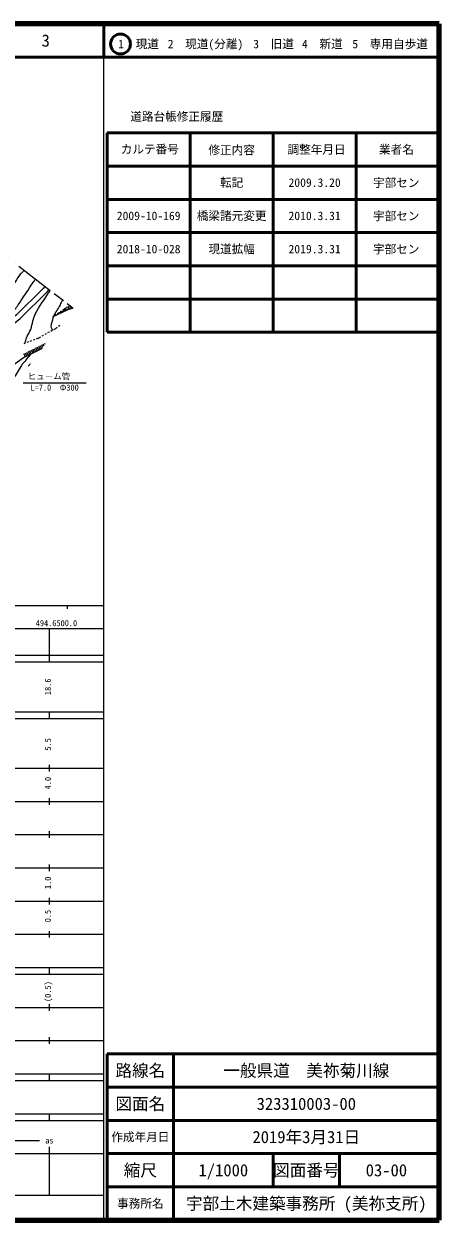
# Model space of a CAD drawing. Units: millimetres, scale not verified. Extents: x 40000 to 680000, y 20000 to 380000.
# Drawn here: x 554918 to 680000, y 20000 to 380000 of the extents above; entities that cross this region are included whole.
import ezdxf
from ezdxf.enums import TextEntityAlignment as Align

# ---------------------------------------------------------------- set-up
doc = ezdxf.new("R2010")
doc.units = ezdxf.units.MM
doc.header["$LTSCALE"] = 1000
doc.linetypes.add('CHAIN', pattern=[18.5, 12, -1.5, 3.5, -1.5])
for name, color, linetype, lineweight in [('S-BGD', 7, 'Continuous', 25), ('S-BMK', 2, 'CHAIN', 13), ('S-STR-HTXT', 7, 'Continuous', 13), ('S-TTL', 2, 'Continuous', 140), ('S-TTL-BAND', 7, 'Continuous', 25), ('S-TTL-FRAM', 2, 'Continuous', 50), ('S-TTL-LINE', 7, 'Continuous', 50)]:
    doc.layers.add(name, color=color, linetype=linetype, lineweight=lineweight)
doc.layers.add('S-TTL-TXT', color=7, linetype='Continuous')
doc.styles.add('ＭＳ ゴシック', font='')
doc.styles.get('ＭＳ ゴシック').set_extended_font_data('MS Gothic')

msp = doc.modelspace()

# ---------------------------------------------------------------- linework, layer by layer
at = {"layer": 'S-BGD'}
for p, q in [((563655, 291815), (563863, 291962)), ((563861, 291912), (563843, 291950)), ((564087, 292018), (564051, 292095)), ((564272, 292251), (564680, 292540)), ((564314, 292125), (564277, 292203)), ((564540, 292231), (564466, 292389)), ((564766, 292337), (564710, 292456)), ((564993, 292444), (564881, 292682)), ((565088, 292829), (565496, 293117)), ((565219, 292550), (565144, 292709)), ((565445, 292656), (565295, 292975)), ((565671, 292763), (565577, 292962)), ((565898, 292869), (565710, 293268)), ((565904, 293406), (566313, 293695)), ((566141, 292983), (566026, 293226)), ((566384, 293097), (566155, 293584)), ((566680, 293236), (566541, 293532)), ((566975, 293375), (566697, 293967)), ((566721, 293984), (567129, 294272)), ((567335, 293545), (567166, 293905)), ((567695, 293714), (567357, 294434)), ((567537, 294561), (567745, 294708)), ((567745, 294708), (568015, 294816)), ((568099, 293904), (567909, 294308)), ((568519, 294056), (568216, 294896)), ((568479, 295001), (568848, 295148)), ((568953, 294212), (568797, 294647)), ((569388, 294369), (569207, 294870)), ((563912, 288055), (564495, 288380)), ((564495, 288380), (564971, 288739)), ((565370, 289040), (565769, 289341)), ((556829, 284560), (557296, 284738)), ((557763, 284917), (558230, 285095)), ((558697, 285273), (559398, 285541)), ((559398, 285541), (559981, 285865)), ((560418, 286109), (560854, 286352)), ((561291, 286595), (561728, 286839)), ((562165, 287082), (562602, 287325)), ((563038, 287569), (563475, 287812)), ((554960, 283847), (555427, 284025)), ((555812, 280031), (555367, 280927)), ((556259, 280254), (555815, 281150)), ((555895, 284204), (556362, 284382)), ((556707, 280476), (556263, 281372)), ((557155, 280698), (556711, 281594)), ((557603, 280920), (557159, 281816)), ((558051, 281142), (557607, 282038)), ((558499, 281365), (558055, 282260)), ((558947, 281587), (558503, 282483)), ((559395, 281809), (558951, 282705)), ((559843, 282031), (559399, 282927)), ((560291, 282253), (559846, 283149)), ((560651, 282653), (560294, 283371)), ((560991, 283092), (560742, 283593)), ((561331, 283532), (561190, 283816)), ((561671, 283971), (561638, 284038)), ((555364, 279809), (554919, 280705)), ((568000, 205000), (568000, 204000))]:
    msp.add_line(p, q, dxfattribs=at)
for points in [[(561265, 301015), (560609, 300282), (552682, 292488), (548840, 289372), (544939, 288252), (530855, 291907), (539165, 298177), (542421, 300916), (546975, 307275), (549470, 310143)], [(546546, 286213), (549488, 287806), (553825, 291358), (562010, 299515), (562511, 300052)], [(569706, 294484), (568106, 293907), (563655, 291815)], [(560373, 282294), (554795, 279527), (543872, 271706), (541127, 267606), (539311, 261966), (539527, 257410)]]:
    msp.add_lwpolyline(points, dxfattribs=at)
for points, knots in [([(554965, 305891), (554861, 305756), (554755, 305620), (554647, 305480), (554269, 304993), (553905, 304850), (553549, 304347), (552184, 302411), (551648, 301177), (550383, 299174), (549526, 297818), (548777, 297206), (548132, 295736), (547850, 295094), (547827, 294686), (547628, 294013), (546994, 291872), (546569, 290693), (545960, 288545), (545829, 288085), (545798, 287815), (545640, 287363), (545485, 286919), (545337, 286692), (545187, 286246), (544977, 285623), (545000, 285231), (544768, 284615), (544430, 283715), (544138, 283396), (543475, 282521)], [0, 0, 0, 0, 1, 1, 1, 2, 2, 2, 3, 3, 3, 4, 4, 4, 5, 5, 5, 6, 6, 6, 7, 7, 7, 8, 8, 8, 9, 9, 9, 10, 10, 10, 10]), ([(549572, 281164), (549473, 282642), (549317, 283332), (549791, 284584), (550042, 285246), (550371, 285532), (550632, 286190), (551167, 287545), (551975, 288273), (551828, 289722), (551761, 290379), (551246, 290637), (551212, 291295), (551173, 292049), (551417, 292475), (551755, 293150), (552400, 294441), (552986, 295035), (553779, 296241), (555298, 298554), (556116, 299870), (557676, 302156), (557949, 302556), (558196, 302894), (558432, 303208)], [0, 0, 0, 0, 1, 1, 1, 2, 2, 2, 3, 3, 3, 4, 4, 4, 5, 5, 5, 6, 6, 6, 7, 7, 7, 8, 8, 8, 8]), ([(555264, 283963), (555508, 284925), (555592, 285237), (555911, 286014), (556254, 286848), (556685, 287207), (556988, 288056), (557342, 289047), (557382, 289649), (557654, 290665), (557747, 291013), (557784, 291213), (557913, 291548), (559092, 294601), (560381, 296024), (562171, 298763), (562413, 299132), (562648, 299462), (562878, 299767)], [0, 0, 0, 0, 1, 1, 1, 2, 2, 2, 3, 3, 3, 4, 4, 4, 5, 5, 5, 6, 6, 6, 6]), ([(566551, 296925), (566427, 296702), (566303, 296464), (566154, 296179), (566018, 295918), (565965, 295760), (565836, 295496), (565138, 294073), (564449, 293425), (563855, 291956), (563680, 291525), (563620, 291270), (563486, 290825), (563351, 290375), (563269, 290125), (563147, 289671), (563123, 289581), (563105, 289531), (563088, 289439), (562966, 288804), (563241, 288477), (563534, 287844)], [0, 0, 0, 0, 1, 1, 1, 2, 2, 2, 3, 3, 3, 4, 4, 4, 5, 5, 5, 6, 6, 6, 7, 7, 7, 7]), ([(557101, 280685), (557022, 280584), (556997, 280554), (556922, 280477), (556833, 280385), (556764, 280354), (556674, 280262), (556066, 279640), (555789, 279233), (555252, 278550), (554830, 278012), (554541, 277746), (554181, 277165), (552268, 274085), (551009, 272298), (550020, 268914)], [0, 0, 0, 0, 1, 1, 1, 2, 2, 2, 3, 3, 3, 4, 4, 4, 5, 5, 5, 5])]:
    msp.add_open_spline(points, degree=3, knots=knots, dxfattribs=at)
msp.add_open_spline([(556825, 277709), (556612, 277453), (556404, 277189), (556196, 276895)], degree=3, dxfattribs=at)
at = {"layer": 'S-BMK'}
msp.add_line((538727, 318456), (569769, 294436), dxfattribs=at)
at = {"layer": 'S-STR-HTXT'}
msp.add_line((554680, 271979), (573680, 271979), dxfattribs=at)
at = {"layer": 'S-TTL'}
for p, q in [((680000, 380000), (40000, 380000)), ((680000, 20000), (680000, 380000)), ((40000, 20000), (680000, 20000))]:
    msp.add_line(p, q, dxfattribs=at)
at = {"layer": 'S-TTL-BAND'}
for p, q in [((579000, 20000), (579000, 370000)), ((40000, 205000), (579000, 205000)), ((68000, 198000), (579000, 198000)), ((562600, 188000), (562600, 198000)), ((40000, 190000), (579000, 190000)), ((40000, 188000), (579000, 188000)), ((40000, 173000), (579000, 173000)), ((562600, 171000), (562600, 173000)), ((40000, 171000), (579000, 171000)), ((40000, 156000), (579000, 156000)), ((562600, 155000), (562600, 157000)), ((46000, 146000), (579000, 146000)), ((562600, 145000), (562600, 147000)), ((562600, 135000), (562600, 137000)), ((52000, 136000), (579000, 136000)), ((46000, 126000), (579000, 126000)), ((562600, 125000), (562600, 127000)), ((52000, 116000), (579000, 116000)), ((562600, 115000), (562600, 117000)), ((46000, 106000), (579000, 106000)), ((562600, 105000), (562600, 107000)), ((40000, 96000), (579000, 96000)), ((40000, 94000), (579000, 94000)), ((562600, 94000), (562600, 96000)), ((49000, 84000), (579000, 84000)), ((562600, 83000), (562600, 85000)), ((40000, 74000), (579000, 74000)), ((562600, 73000), (562600, 75000)), ((40000, 64000), (579000, 64000)), ((40000, 62000), (579000, 62000)), ((562600, 62000), (562600, 64000)), ((40000, 52000), (579000, 52000)), ((562600, 50000), (562600, 52000)), ((40000, 50000), (579000, 50000)), ((71000, 44000), (559600, 44000)), ((40000, 40000), (579000, 40000)), ((562600, 27500), (562600, 42000)), ((68000, 27500), (579000, 27500))]:
    msp.add_line(p, q, dxfattribs=at)
at = {"layer": 'S-TTL-FRAM'}
for p, q in [((580000, 347197), (580000, 287197)), ((580000, 347197), (680000, 347197)), ((580000, 287197), (680000, 287197)), ((680000, 70000), (580000, 70000)), ((580000, 70000), (580000, 20000))]:
    msp.add_line(p, q, dxfattribs=at)
at = {"layer": 'S-TTL-LINE'}
for p, q in [((579000, 380000), (579000, 370000)), ((40000, 370000), (680000, 370000)), ((605000, 347197), (605000, 287197)), ((630000, 347197), (630000, 287197)), ((655000, 347197), (655000, 287197)), ((580000, 337197), (680000, 337197)), ((580000, 327197), (680000, 327197)), ((580000, 317197), (680000, 317197)), ((580000, 307197), (680000, 307197)), ((580000, 297197), (680000, 297197)), ((600000, 70000), (600000, 20000)), ((680000, 60000), (580000, 60000)), ((680000, 50000), (580000, 50000)), ((680000, 40000), (580000, 40000)), ((630000, 40000), (630000, 30000)), ((650000, 40000), (650000, 30000)), ((680000, 30000), (580000, 30000))]:
    msp.add_line(p, q, dxfattribs=at)
msp.add_circle((584031, 373958), 3000, dxfattribs=at)

# ---------------------------------------------------------------- texts
at = {"layer": 'S-STR-HTXT', "style": 'ＭＳ ゴシック'}
msp.add_text('ヒュ－ム管', height=1833, dxfattribs=at).set_placement((556055, 272479), align=Align.BOTTOM_LEFT)
msp.add_text('L=7.0\u3000Φ300', height=1833, dxfattribs=at).set_placement((564180, 271479), align=Align.TOP_CENTER)
at = {"layer": 'S-TTL-BAND', "style": 'ＭＳ ゴシック'}
for s, p in [('494.6', (561600, 198195)), ('500.0', (567844, 198195)), ('as', (562600, 42500))]:
    msp.add_text(s, height=1833, dxfattribs=at).set_placement(p, align=Align.BOTTOM_CENTER)
for s, p in [('18.6', (563600, 180500)), ('5.5', (563600, 163174)), ('4.0', (563600, 151500)), ('1.0', (563600, 121500)), ('0.5', (563600, 111500)), ('(0.5)', (563600, 88764))]:
    msp.add_text(s, height=1833, rotation=90, dxfattribs=at).set_placement(p, align=Align.BOTTOM_CENTER)
at = {"layer": 'S-TTL-TXT', "style": 'ＭＳ ゴシック'}
for s, height, p in [('3', 3666, (561497, 375000)), ('1\u3000現道', 2566, (589448, 373958)), ('2\u3000現道(分離)', 2566, (609619, 373958)), ('3\u3000旧道', 2566, (630121, 373958)), ('4\u3000新道', 2566, (644824, 373958)), ('5\u3000専用自歩道', 2566, (665228, 373958)), ('道路台帳修正履歴', 2566, (600968, 352113)), ('カルテ番号', 2566, (592839, 342277)), ('修正内容', 2566, (617509, 342023)), ('調整年月日', 2566, (643089, 342197)), ('業者名', 2566, (667134, 342197)), ('転記', 2566, (617500, 332245)), ('2009.3.20', 2566, (642500, 332245)), ('宇部セン', 2566, (667077, 332189)), ('2009-10-169', 2566, (592500, 322245)), ('橋梁諸元変更', 2566, (617500, 322245)), ('2010.3.31', 2566, (642500, 322245)), ('宇部セン', 2566, (667077, 322189)), ('2018-10-028', 2566, (592500, 312245)), ('現道拡幅', 2566, (617500, 312245)), ('2019.3.31', 2566, (642500, 312245)), ('宇部セン', 2566, (667077, 312189)), ('路線名', 3666, (590000, 65000)), ('路線名', 3666, (590000, 65000)), ('一般県道\u3000美祢菊川線', 3666, (640000, 65000)), ('図面名', 3666, (590000, 55000)), ('図面名', 3666, (590000, 55000)), ('323310003-00', 3666, (640000, 55000)), ('2019年3月31日', 3666, (640000, 45000)), ('作成年月日', 2566, (590000, 45000)), ('作成年月日', 2566, (590000, 45000)), ('縮尺', 3666, (590000, 35000)), ('縮尺', 3666, (590000, 35000)), ('1/1000', 3666, (615000, 35000)), ('図面番号', 3666, (640000, 35000)), ('図面番号', 3666, (640000, 35000)), ('03-00', 3666, (664125, 35000)), ('事務所名', 2566, (590000, 25000)), ('事務所名', 2566, (590000, 25000)), ('宇部土木建築事務所 (美祢支所)', 3666, (640000, 25000))]:
    msp.add_text(s, height=height, dxfattribs=at).set_placement(p, align=Align.MIDDLE_CENTER)

doc.saveas('drawing.dxf')
